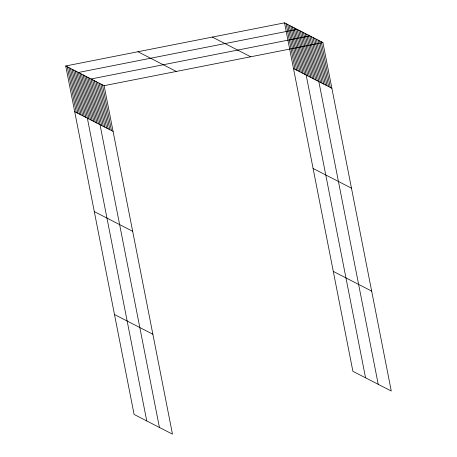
<?xml version="1.0" encoding="UTF-8"?>
<svg xmlns="http://www.w3.org/2000/svg" width="457" height="457" viewBox="0 0 457 457"><rect width="100%" height="100%" fill="white"/><g stroke="black" fill="none" stroke-linecap="round" stroke-linejoin="round"><path stroke-width="0.69" d="M65.728 65.974L104.105 85.676L172.472 434.15L134.095 414.448L65.728 65.974L284.528 22.85L322.905 42.552L391.272 391.026L352.895 371.324L284.528 22.85M104.105 85.676L322.905 42.552M293.491 68.55L331.873 88.252M212.322 37.08L250.704 56.788M137.928 51.744L176.311 71.446M313.096 168.467L351.473 188.17M74.691 111.674L113.073 131.382M333.29 271.407L371.672 291.109M94.296 211.591L132.673 231.293M114.49 314.53L152.872 334.238M321.277 41.718L330.24 87.418M319.643 40.879L328.612 86.579M318.015 40.045L326.978 85.745M316.381 39.205L325.35 84.905M314.753 38.365L323.716 84.065M313.119 37.531L322.088 83.231M311.485 36.691L320.454 82.391M378.225 384.326L309.857 35.857L91.057 78.981L159.424 427.449M308.275 35.04L317.238 80.74M306.693 34.229L315.656 79.929M305.105 33.418L314.073 79.118M303.522 32.601L312.491 78.307M301.94 31.79L310.909 77.49M300.358 30.979L309.326 76.679M298.775 30.168L307.738 75.868M365.56 377.825L297.193 29.351L78.393 72.474L146.76 420.948M295.61 28.54L304.573 74.24M294.028 27.728L302.991 73.428M292.44 26.912L301.409 72.612M290.858 26.1L299.826 71.8M289.275 25.289L298.244 70.989M287.693 24.478L296.662 70.178M286.111 23.661L295.073 69.361M102.477 84.842L111.439 130.542M100.843 84.002L109.811 129.702M99.215 83.168L108.178 128.868M97.581 82.329L106.55 128.029M95.953 81.489L104.916 127.195M94.319 80.655L103.288 126.355M92.691 79.815L101.654 125.515M89.475 78.164L98.438 123.864M87.893 77.353L96.855 123.053M86.31 76.542L95.273 122.242M84.722 75.731L93.691 121.431M83.14 74.914L92.108 120.614M81.557 74.103L90.526 119.803M79.975 73.291L88.944 118.991M76.81 71.663L85.773 117.363M75.228 70.852L84.191 116.552M73.64 70.041L82.608 115.741M72.057 69.224L81.026 114.924M70.475 68.413L79.444 114.113M68.893 67.602L77.861 113.302M67.31 66.785L76.273 112.485"/></g></svg>
